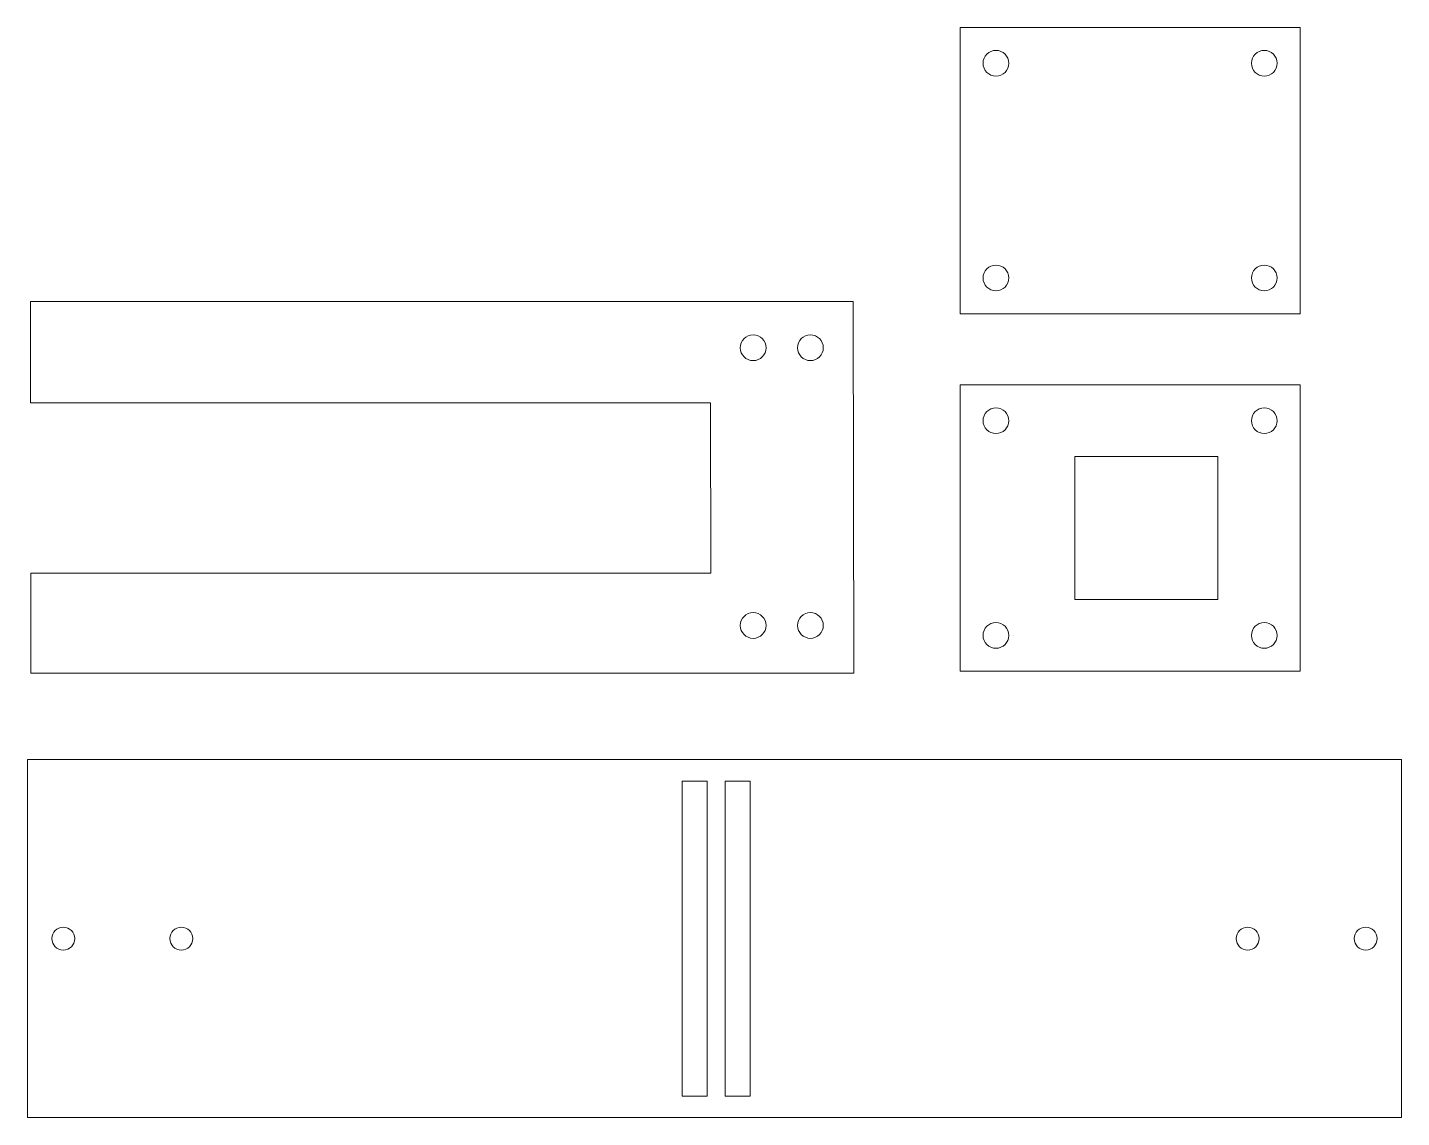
# Model space of a CAD drawing. Header units: inches. Extents: x -97 to 95, y -111 to 41.
import ezdxf

# ---------------------------------------------------------------- set-up
doc = ezdxf.new("R2010")
doc.units = ezdxf.units.IN
doc.header["$MEASUREMENT"] = 0

msp = doc.modelspace()

# ---------------------------------------------------------------- linework, layer by layer
at = {"lineweight": 18}
for p, q in [((33.8, 36.19), (33.8, 41.19)), ((36.3, 41.19), (33.8, 41.19)), ((36.3, 41.19), (81.3, 41.19)), ((81.3, 41.19), (81.3, 41.19)), ((81.3, 41.19), (81.3, 36.19)), ((33.8, 1.19), (33.8, 36.19)), ((81.3, 36.19), (81.3, 1.19)), ((41.3, 6.19), (41.3, 6.19)), ((-96.1, -11.26), (-96.11, 2.89)), ((-96.11, 2.89), (-9.01, 2.89)), ((-9.01, 2.89), (18.87, 2.89)), ((18.87, 2.89), (18.95, -49.01)), ((33.8, 1.19), (36.3, 1.19)), ((81.3, 1.19), (36.3, 1.19)), ((36.3, 1.19), (41.3, 1.19)), ((33.8, -13.75), (33.8, -8.75)), ((36.3, -8.75), (33.8, -8.75)), ((36.3, -8.75), (81.3, -8.75)), ((81.3, -8.75), (81.3, -8.75)), ((81.3, -8.75), (81.3, -13.75)), ((33.8, -48.75), (33.8, -13.75)), ((81.3, -13.75), (81.3, -48.75)), ((69.8, -18.75), (49.8, -18.75)), ((49.8, -18.75), (49.8, -38.75)), ((69.8, -38.75), (69.8, -18.75)), ((-96.05, -49.01), (-96.05, -35.06)), ((49.8, -38.75), (69.8, -38.75)), ((41.3, -43.75), (41.3, -43.75)), ((-96.05, -49.01), (-8.74, -49.01)), ((-8.74, -49.01), (-7.08, -49.01)), ((-7.08, -49.01), (18.95, -49.01)), ((33.8, -48.75), (36.3, -48.75)), ((81.3, -48.75), (36.3, -48.75)), ((36.3, -48.75), (41.3, -48.75)), ((-96.53, -111.11), (-96.53, -61.11)), ((-96.53, -61.11), (95.47, -61.11)), ((95.47, -86.11), (95.47, -61.11)), ((95.47, -61.11), (95.47, -111.11)), ((-5.03, -108.11), (-5.03, -64.11)), ((-5.03, -64.11), (-1.53, -64.11)), ((-1.53, -86.11), (-1.53, -64.11)), ((-1.53, -64.11), (-1.53, -108.11)), ((0.97, -86.11), (0.97, -64.11)), ((0.97, -64.11), (0.97, -108.11)), ((0.97, -64.11), (4.47, -64.11)), ((4.47, -64.11), (4.47, -108.11)), ((-1.53, -108.11), (-5.03, -108.11)), ((-1.53, -108.11), (-5.03, -108.11)), ((4.47, -108.11), (0.97, -108.11)), ((95.47, -111.11), (-96.53, -111.11))]:
    msp.add_line(p, q, dxfattribs=at)
at = {"color": 163, "linetype": 'Continuous', "lineweight": 18}
for p, q in [((-96.11, 2.89), (-9.01, 2.89)), ((-96.11, 2.89), (-96.1, -11.26)), ((-96.06, -35.06), (-96.05, -49.01)), ((-96.05, -49.01), (-8.74, -49.01)), ((-8.74, -49.01), (-7.08, -49.01))]:
    msp.add_line(p, q, dxfattribs=at)
at = {"color": 7, "linetype": 'Continuous', "lineweight": 18}
for p, q in [((-1.1, -11.26), (-96.1, -11.26)), ((-1.1, -11.26), (-96.1, -11.26)), ((-1.1, -11.26), (-96.1, -11.26)), ((-1.1, -11.26), (-1.06, -35.06)), ((-1.1, -11.26), (-1.06, -35.06)), ((-1.1, -11.26), (-1.06, -35.06)), ((-1.06, -35.06), (-96.06, -35.06))]:
    msp.add_line(p, q, dxfattribs=at)
for centre in [(38.8, 36.19), (76.3, 36.19), (38.8, 6.19), (76.3, 6.19), (4.87, -3.56), (12.87, -3.56), (38.8, -13.75), (76.3, -13.75), (4.87, -42.36), (12.87, -42.36), (38.8, -43.75), (76.3, -43.75)]:
    msp.add_circle(centre, 1.8, dxfattribs=at)
at = {"lineweight": 18}
for centre in [(-91.53, -86.11), (-75.03, -86.11), (73.97, -86.11), (90.47, -86.11)]:
    msp.add_circle(centre, 1.6, dxfattribs=at)

doc.saveas('drawing.dxf')
